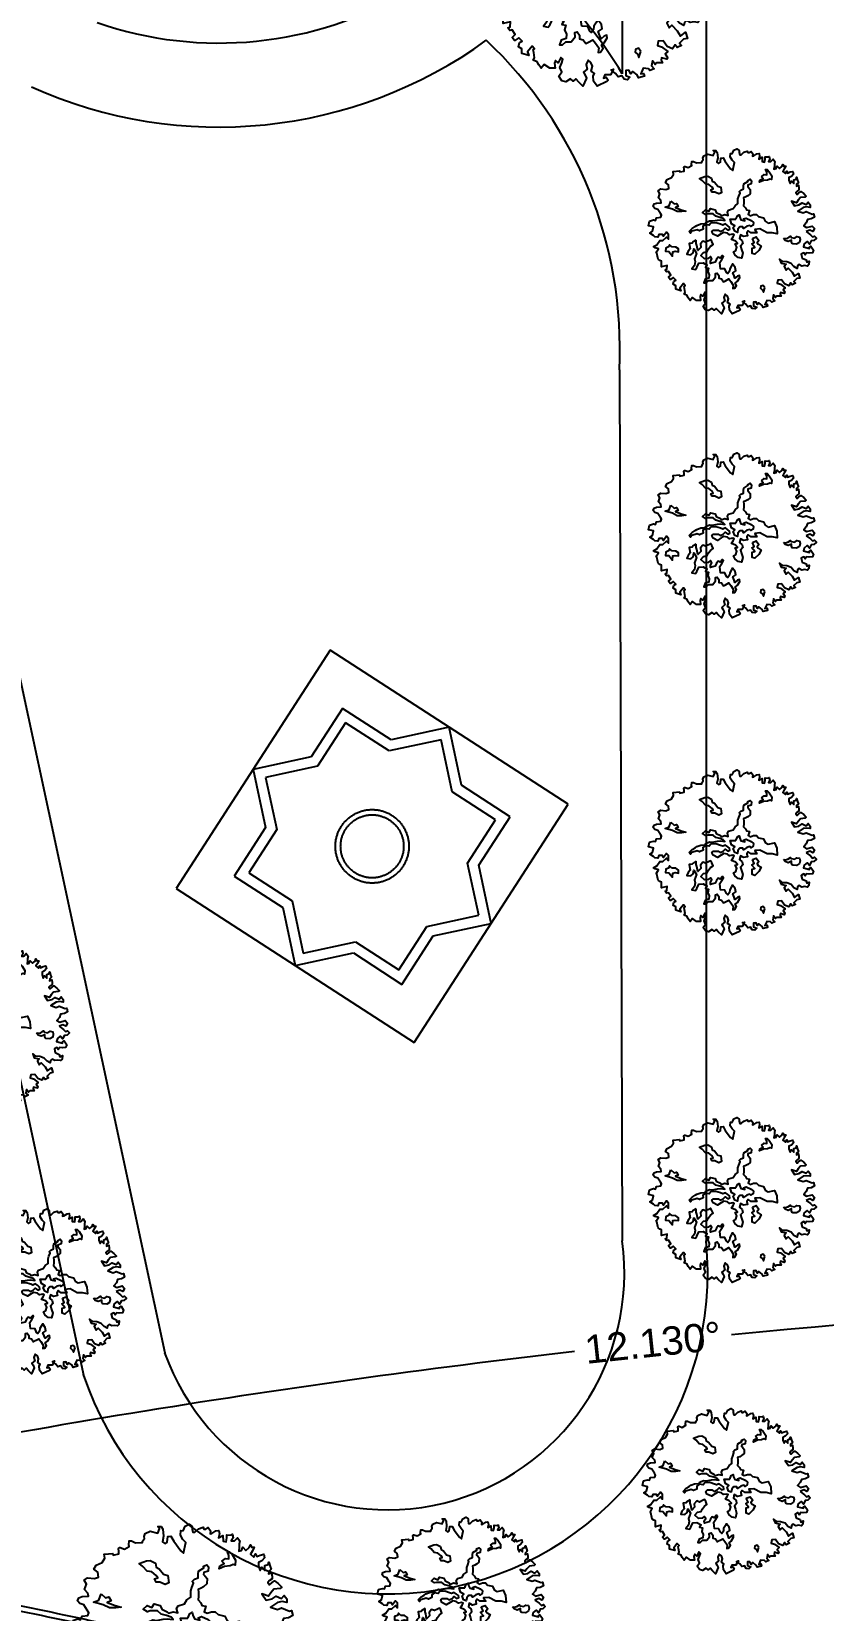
# Model space of a CAD drawing. Header units: inches. Extents: x -48022 to 80112, y -8164 to 5118.
# Drawn here: x 64486 to 65391, y 243 to 2046 of the extents above; entities that cross this region are included whole.
import ezdxf

# ---------------------------------------------------------------- set-up
doc = ezdxf.new("R2010")
doc.units = ezdxf.units.IN
doc.header["$LTSCALE"] = 10
doc.header["$PDMODE"] = 32
doc.linetypes.add('Amconstr', pattern=[9999, 9999, 0])
doc.linetypes.add('CENTER', pattern=[2, 1.25, -0.25, 0.25, -0.25])
for name, color, linetype in [('06--LINE-2', 2, 'Continuous'), ('1_DIM', 1, 'Continuous'), ('MS GATE', 1, 'Continuous'), ('ROAD CL', 251, 'CENTER'), ('roads & footpath', 161, 'Continuous'), ('trees', 109, 'Continuous')]:
    doc.layers.add(name, color=color, linetype=linetype)
doc.styles.get("Standard").update_dxf_attribs({"font": 'sanss___.ttf'})
doc.dimstyles.new('STANDARD_WS', dxfattribs={"dimscale": 180, "dimtxt": 0.18, "dimasz": 0.0625, "dimexe": 0.1875, "dimexo": 0.0625, "dimgap": 0.09375, "dimtad": 0, "dimdec": 0, "dimzin": 3, "dimdsep": 46, "dimlunit": 4, "dimtxsty": 'Standard', "dimblk": 'DOT', "dimcen": 0.09375, "dimadec": 3, "dimazin": 0, "dimtfac": 1, "dimtdec": 0, "dimtofl": 0, "dimtmove": 1, "dimatfit": 3, "dimldrblk": 'CLOSED', "dimfxl": 0, "dimfrac": 2, "dimtolj": 1, "dimtzin": 3, "dimarcsym": 0})

# ---------------------------------------------------------------- blocks, each defined once
blk = doc.blocks.new('Arpls006')
at = {"color": 0, "linetype": 'ByBlock'}
for points in [[(0.4467, -0.0098), (0.4731, -0.0295), (0.4861, -0.0419), (0.4985, -0.0367), (0.5094, -0.0492), (0.4949, -0.0632), (0.4788, -0.0653), (0.4679, -0.0865), (0.4534, -0.0705), (0.4358, -0.085), (0.4306, -0.1026), (0.4679, -0.1119), (0.4591, -0.1119), (0.4767, -0.099), (0.4928, -0.1223), (0.4861, -0.1384), (0.4664, -0.1405), (0.4503, -0.1384), (0.441, -0.1514), (0.4322, -0.1384), (0.4176, -0.1477), (0.4233, -0.1706), (0.4467, -0.1815), (0.4519, -0.196), (0.4664, -0.1887), (0.4643, -0.21), (0.4555, -0.2193), (0.4373, -0.2157), (0.4213, -0.2193), (0.4036, -0.21), (0.3948, -0.2193), (0.3927, -0.2333), (0.373, -0.223), (0.3554, -0.2032), (0.3285, -0.1939), (0.3051, -0.1923), (0.2854, -0.1778), (0.2942, -0.2012), (0.3248, -0.2084), (0.3139, -0.223), (0.3248, -0.2442), (0.3373, -0.2318), (0.3622, -0.2567), (0.3767, -0.2816), (0.4, -0.2639), (0.4088, -0.2925), (0.3912, -0.2961), (0.373, -0.3142), (0.3819, -0.3246), (0.3622, -0.334), (0.3518, -0.321), (0.3409, -0.3391), (0.316, -0.3282), (0.2979, -0.3033), (0.2745, -0.3049), (0.2709, -0.3246), (0.2906, -0.3303), (0.3196, -0.3516), (0.3067, -0.3625), (0.3176, -0.3786), (0.3139, -0.3874), (0.2906, -0.3801), (0.289, -0.391), (0.2942, -0.4035), (0.2818, -0.4035), (0.2673, -0.4035), (0.2605, -0.4107), (0.2481, -0.3946), (0.2445, -0.418), (0.2569, -0.4304), (0.2372, -0.4392), (0.2299, -0.4304), (0.2066, -0.4284), (0.1957, -0.4538), (0.2087, -0.4517), (0.2118, -0.4647), (0.1854, -0.4714), (0.1781, -0.459), (0.1584, -0.4429), (0.1496, -0.4538), (0.1402, -0.4377), (0.1262, -0.4392), (0.1262, -0.461), (0.1459, -0.4698), (0.1351, -0.4807), (0.119, -0.4787), (0.1081, -0.4626), (0.092, -0.4678), (0.0796, -0.4517), (0.0599, -0.4356), (0.0708, -0.432), (0.0563, -0.459), (0.0314, -0.459), (0.0241, -0.4735), (0.0365, -0.4698), (0.0454, -0.4823), (0.0402, -0.4896), (-0.0044, -0.5108), (-0.0205, -0.4875), (-0.0226, -0.4626), (-0.0169, -0.4517), (-0.0314, -0.4413), (-0.0262, -0.4195), (-0.0329, -0.4019), (-0.0459, -0.391), (-0.0547, -0.4107), (-0.0495, -0.432), (-0.0671, -0.4465), (-0.0599, -0.4574), (-0.0526, -0.4735), (-0.0692, -0.5108), (-0.0868, -0.4932), (-0.1014, -0.4771), (-0.1138, -0.4875), (-0.1263, -0.4771), (-0.1475, -0.4911), (-0.1657, -0.4859), (-0.1802, -0.4647), (-0.1657, -0.445), (-0.1745, -0.4252), (-0.1657, -0.4035), (-0.1605, -0.3874), (-0.1708, -0.3786), (-0.1833, -0.4035), (-0.1942, -0.3926), (-0.1999, -0.4055), (-0.1962, -0.4284), (-0.2211, -0.4284), (-0.246, -0.4107), (-0.2605, -0.4284), (-0.2714, -0.4123), (-0.2782, -0.3983), (-0.2963, -0.391), (-0.2911, -0.3801), (-0.2942, -0.3568), (-0.2963, -0.3443), (-0.2911, -0.3391), (-0.3015, -0.3267), (-0.3233, -0.3537), (-0.316, -0.3697), (-0.3482, -0.3604), (-0.3482, -0.3391), (-0.3642, -0.3303), (-0.3591, -0.3106), (-0.3466, -0.3049), (-0.3627, -0.2888), (-0.3803, -0.3013), (-0.3824, -0.3013), (-0.3928, -0.2873), (-0.3788, -0.2748), (-0.3928, -0.253), (-0.4036, -0.2551), (-0.4125, -0.2442), (-0.4021, -0.239), (-0.4, -0.2157), (-0.4342, -0.2245), (-0.4342, -0.2069), (-0.4342, -0.1887), (-0.4446, -0.1851), (-0.4555, -0.1778), (-0.4576, -0.169), (-0.4627, -0.1405), (-0.4679, -0.1368), (-0.4643, -0.1332), (-0.4539, -0.1135), (-0.4736, -0.1083), (-0.4825, -0.1011), (-0.4627, -0.0902), (-0.4446, -0.0632), (-0.427, -0.0632), (-0.4036, -0.0435), (-0.3912, -0.0564), (-0.3912, -0.0274), (-0.4036, -0.0134), (-0.4218, -0.0383), (-0.4285, -0.0274), (-0.4503, -0.0274), (-0.4576, -0.0435), (-0.4752, -0.0404), (-0.4825, -0.0331), (-0.5058, -0.0186), (-0.4897, -0.0077), (-0.4825, 0.0188), (-0.513, 0.026), (-0.5073, 0.0546), (-0.484, 0.0618), (-0.4716, 0.0582), (-0.4643, 0.0743), (-0.4379, 0.0779), (-0.4342, 0.0903), (-0.4415, 0.1012), (-0.4576, 0.1261), (-0.4752, 0.1318), (-0.4861, 0.1443), (-0.4804, 0.1588), (-0.4643, 0.164), (-0.4358, 0.1656), (-0.4379, 0.1801), (-0.4539, 0.1962), (-0.4446, 0.2211), (-0.4555, 0.2392), (-0.4394, 0.2501), (-0.4088, 0.2465), (-0.3891, 0.2532), (-0.3928, 0.275), (-0.4109, 0.289), (-0.4, 0.3072), (-0.3731, 0.3196), (-0.3606, 0.3393), (-0.3642, 0.3575), (-0.3248, 0.3611), (-0.3233, 0.3538), (-0.2963, 0.359), (-0.2963, 0.3699), (-0.2979, 0.3839), (-0.2927, 0.3876), (-0.2911, 0.3876), (-0.2714, 0.3808), (-0.2497, 0.3933), (-0.2517, 0.4), (-0.2497, 0.4182), (-0.2388, 0.4182), (-0.2211, 0.4093), (-0.189, 0.4109), (-0.189, 0.4166), (-0.1802, 0.429), (-0.1817, 0.4379), (-0.1765, 0.4524), (-0.1532, 0.4628), (-0.119, 0.4539), (-0.1102, 0.4737), (-0.119, 0.4845), (-0.1029, 0.4845), (-0.0957, 0.4721), (-0.092, 0.4394), (-0.0977, 0.4145), (-0.0868, 0.4057), (-0.076, 0.413), (-0.0723, 0.4379), (-0.0583, 0.4394), (-0.0459, 0.4166), (-0.0132, 0.3735), (-0.0008, 0.3627), (0.0096, 0.4109), (-0.0044, 0.4254), (-0.0153, 0.4451), (-0.0132, 0.4664), (-0.0029, 0.4648)], [(-0.0029, 0.4648), (0.006, 0.4861), (0.0241, 0.4949), (0.0386, 0.4845), (0.0386, 0.4721), (0.0423, 0.4576), (0.0511, 0.4576), (0.0671, 0.4737), (0.0884, 0.4809), (0.092, 0.4721), (0.1008, 0.4721), (0.1117, 0.4788), (0.1226, 0.4648), (0.1205, 0.4503), (0.1278, 0.4524), (0.1475, 0.4648), (0.1599, 0.4664), (0.1636, 0.4503), (0.1584, 0.4327), (0.1781, 0.4431), (0.1797, 0.4166), (0.1942, 0.4145), (0.1978, 0.4327), (0.1978, 0.4467), (0.2175, 0.4451), (0.2227, 0.4488), (0.2263, 0.4327), (0.2175, 0.4182), (0.2315, 0.4182), (0.246, 0.4327), (0.2569, 0.4182), (0.2533, 0.4036), (0.2533, 0.3896), (0.2512, 0.3715), (0.2642, 0.3751), (0.2709, 0.3896), (0.2839, 0.3751), (0.2999, 0.3876), (0.3051, 0.4), (0.3103, 0.3896), (0.3228, 0.3896), (0.3139, 0.3735), (0.3051, 0.3575), (0.3212, 0.3445), (0.3285, 0.359), (0.3336, 0.3466), (0.3497, 0.3538), (0.3658, 0.3575), (0.3694, 0.3414), (0.357, 0.3269), (0.3425, 0.3196), (0.3425, 0.3035), (0.3497, 0.2838), (0.357, 0.2983), (0.3715, 0.2838), (0.3715, 0.3056), (0.3855, 0.3108), (0.3891, 0.3217), (0.3948, 0.302), (0.4, 0.289), (0.3891, 0.2786), (0.3876, 0.2677), (0.4016, 0.2729), (0.4036, 0.2553), (0.4036, 0.2444), (0.3927, 0.2371), (0.3839, 0.2283), (0.3927, 0.2174), (0.4036, 0.2283), (0.4145, 0.2356), (0.4322, 0.2231), (0.4482, 0.207), (0.441, 0.2013), (0.4124, 0.1977), (0.3979, 0.1816), (0.3876, 0.1656), (0.357, 0.1764), (0.3767, 0.1479), (0.4036, 0.1531), (0.4233, 0.1656), (0.4467, 0.1552), (0.4591, 0.1692), (0.4716, 0.1531), (0.4716, 0.137), (0.4503, 0.1407), (0.4285, 0.137), (0.3964, 0.1158), (0.4285, 0.1049), (0.4467, 0.1121), (0.484, 0.0976), (0.4928, 0.0997), (0.4985, 0.0779), (0.4788, 0.0675), (0.4555, 0.0639), (0.4482, 0.0442), (0.4322, 0.026), (0.4503, 0.0151), (0.484, 0.0245), (0.4985, 0.0084), (0.4876, -0.0098), (0.47, -0.0009), (0.4467, -0.0098)]]:
    blk.add_lwpolyline(points, dxfattribs=at)
for points in [[(0.1745, 0.3251), (0.1907, 0.3379), (0.2068, 0.3361), (0.2068, 0.3523), (0.1995, 0.3681), (0.2087, 0.3681), (0.2211, 0.3556), (0.2373, 0.3306), (0.2355, 0.3075), (0.2263, 0.3108), (0.212, 0.3038), (0.187, 0.302), (0.162, 0.2913), (0.1657, 0.3038), (0.1852, 0.3145)], [(-0.1709, 0.327), (-0.153, 0.3288), (-0.1298, 0.3163), (-0.1262, 0.2983), (-0.1118, 0.2913), (-0.092, 0.2663), (-0.0725, 0.2608), (-0.0689, 0.2267), (-0.085, 0.2197), (-0.11, 0.2304), (-0.1262, 0.2304), (-0.1335, 0.2447), (-0.1192, 0.2502), (-0.1262, 0.2608), (-0.146, 0.277), (-0.1673, 0.2806), (-0.1871, 0.302), (-0.2032, 0.3145)], [(-0.3769, 0.1767), (-0.3571, 0.1587), (-0.3428, 0.1624), (-0.3321, 0.1444), (-0.3501, 0.1374), (-0.3141, 0.1231), (-0.2855, 0.1158), (-0.3105, 0.1121), (-0.3391, 0.1121), (-0.3678, 0.1264), (-0.4125, 0.1389), (-0.3876, 0.1481)], [(0.3089, -0.0507), (0.3196, -0.0525), (0.3357, -0.0491), (0.3518, -0.0382), (0.3555, -0.0455), (0.3787, -0.0491), (0.3911, -0.04), (0.4073, -0.0436), (0.4109, -0.058), (0.4073, -0.076), (0.3893, -0.0866), (0.3662, -0.0848), (0.3625, -0.083), (0.3589, -0.0741), (0.3589, -0.0616), (0.3375, -0.0705), (0.3196, -0.0635)], [(-0.3714, -0.1028), (-0.3857, -0.0903), (-0.3912, -0.1028), (-0.4089, -0.1098), (-0.4107, -0.1296), (-0.3894, -0.1314), (-0.3678, -0.1582), (-0.3659, -0.1333), (-0.3516, -0.1296), (-0.3303, -0.1333), (-0.3303, -0.1153), (-0.3483, -0.1046)], [(0.1962, -0.3515), (0.1852, -0.3372), (0.1709, -0.3426), (0.1691, -0.3551), (0.1818, -0.3658), (0.187, -0.3786)]]:
    blk.add_lwpolyline(points, close=True, dxfattribs=at)
at = {"layer": 'trees', "color": 32, "linetype": 'ByBlock'}
for points in [[(-0.2657, -0.0092), (-0.2477, 0.0103), (-0.2297, 0.021), (-0.2191, 0.0283), (-0.1959, 0.0371), (-0.1688, 0.0389), (-0.1636, 0.0463), (-0.142, 0.0569), (-0.1243, 0.0551), (-0.0939, 0.0606), (-0.0759, 0.0624), (-0.0491, 0.0588), (-0.0579, 0.0694), (-0.0795, 0.0767), (-0.1027, 0.0838), (-0.1207, 0.0981), (-0.153, 0.0981), (-0.1655, 0.0944), (-0.185, 0.1069), (-0.1673, 0.1231), (-0.1457, 0.1142), (-0.135, 0.1304), (-0.1082, 0.1231), (-0.1009, 0.1069), (-0.0759, 0.0944), (-0.0704, 0.0874), (-0.0491, 0.0944), (-0.0275, 0.0892), (-0.0329, 0.1087), (-0.0256, 0.1212), (0.003, 0.1304), (0.0137, 0.1484), (0.0317, 0.1609), (0.0317, 0.1895), (0.0368, 0.2057), (0.0441, 0.2252), (0.0387, 0.2325), (0.0493, 0.2432), (0.0655, 0.2502), (0.0655, 0.2663), (0.0673, 0.2806), (0.0923, 0.295), (0.0908, 0.3023), (0.1051, 0.3093), (0.1139, 0.3005), (0.1121, 0.2806), (0.0923, 0.2736), (0.0908, 0.2645), (0.0959, 0.2593), (0.1066, 0.2468), (0.1051, 0.2215), (0.0908, 0.209), (0.0798, 0.202), (0.0655, 0.1965), (0.0673, 0.184), (0.0673, 0.166), (0.0655, 0.1484), (0.078, 0.1356), (0.0834, 0.1231), (0.1014, 0.1197), (0.0941, 0.0944), (0.1066, 0.0874), (0.1264, 0.0944), (0.1444, 0.0944), (0.1569, 0.0819), (0.1873, 0.0749), (0.198, 0.0533), (0.216, 0.0426), (0.2534, 0.0514), (0.2678, 0.0176), (0.2714, -0.0238), (0.241, -0.0165), (0.2087, -0.0165), (0.1657, 0.0066), (0.1337, 0.0033), (0.1462, -0.0165), (0.1121, -0.0165), (0.0941, -0.004), (0.0853, -0.0165), (0.0889, -0.0345), (0.0655, -0.0397), (0.046, -0.029), (0.0405, -0.0507), (0.0566, -0.065), (0.0603, -0.0827), (0.0478, -0.0988), (0.053, -0.1186), (0.0603, -0.1418), (0.053, -0.1704), (0.0332, -0.1671), (0.0137, -0.1528), (0.0045, -0.1329), (0.0189, -0.1241), (0.0243, -0.1043), (0.0137, -0.0845), (0.028, -0.0811), (0.0155, -0.0668), (-0.008, -0.0577), (0.003, -0.0415), (0.0082, -0.029), (-0.0006, -0.0254), (-0.0204, -0.029), (-0.0329, -0.0184), (-0.0543, -0.0147), (-0.0704, -0.0238), (-0.0939, -0.0382), (-0.1207, -0.0254), (-0.1277, -0.0092), (-0.117, -0.0004), (-0.0902, -0.0004), (-0.0777, -0.0092), (-0.0579, -0.0004), (-0.0473, 0.0121), (-0.0311, -0.0004), (-0.0186, 0.0051), (-0.0204, 0.0176), (-0.0311, 0.0265), (-0.0454, 0.0371), (-0.0616, 0.0301), (-0.0741, 0.0353), (-0.1027, 0.0444), (-0.1332, 0.0426), (-0.1438, 0.0301), (-0.1655, 0.0338), (-0.1831, 0.0228), (-0.1816, 0.0051), (-0.2029, -0.004), (-0.2173, 0.0015), (-0.2495, -0.0077), (-0.2584, -0.0184)], [(0.0189, 0.0658), (0.0277, 0.0871), (0.0387, 0.0926), (0.042, 0.0783), (0.0493, 0.0621), (0.0743, 0.0566), (0.0655, 0.0673), (0.0816, 0.0728), (0.1118, 0.0585), (0.1261, 0.046), (0.1246, 0.0298), (0.1103, 0.021), (0.1048, 0.028), (0.085, 0.0228), (0.0655, 0.0085), (0.0618, 0.0191), (0.042, 0.0191), (0.0313, 0.0048), (0.0277, -0.015), (0.0115, -0.0077), (0.0027, 0.0155), (0.0134, 0.0261), (-0.008, 0.0386), (-0.0153, 0.0658)], [(-0.2227, -0.0616), (-0.2425, -0.0723), (-0.248, -0.0793), (-0.2657, -0.0811), (-0.2605, -0.1153), (-0.273, -0.1296), (-0.28, -0.1476), (-0.255, -0.1509), (-0.2407, -0.1384), (-0.2371, -0.1153), (-0.2209, -0.1421), (-0.2337, -0.1744), (-0.23, -0.1924), (-0.2337, -0.2155), (-0.2495, -0.2354), (-0.2282, -0.2405), (-0.2194, -0.228), (-0.2066, -0.2012), (-0.1816, -0.1994), (-0.1566, -0.2137), (-0.1655, -0.228), (-0.1478, -0.2317), (-0.153, -0.253), (-0.1441, -0.2728), (-0.146, -0.2927), (-0.1691, -0.2997), (-0.1764, -0.3213), (-0.1621, -0.3213), (-0.1478, -0.307), (-0.1225, -0.307), (-0.1048, -0.2853), (-0.1064, -0.2655), (-0.0957, -0.2622), (-0.085, -0.2765), (-0.085, -0.2942), (-0.0689, -0.2978), (-0.0564, -0.3158), (-0.0439, -0.3085), (-0.0241, -0.2978), (-0.0116, -0.314), (0.0027, -0.3356), (0.0009, -0.357), (0.0115, -0.3551), (0.0225, -0.3372), (0.0152, -0.3228), (0.0277, -0.3122), (0.042, -0.289), (0.0402, -0.2765), (0.0277, -0.2817), (0.0134, -0.2942), (0.0082, -0.2799), (0.0009, -0.2603), (0.0189, -0.2479), (0.0152, -0.228), (-0.0009, -0.2067), (-0.008, -0.2174), (-0.0189, -0.2354), (-0.0204, -0.2512), (-0.0296, -0.2655), (-0.0384, -0.2585), (-0.0476, -0.2369), (-0.0744, -0.2354), (-0.0777, -0.2192), (-0.0795, -0.1976), (-0.0671, -0.1796), (-0.0564, -0.1619), (-0.0619, -0.1546), (-0.0777, -0.1707), (-0.0887, -0.1653), (-0.0994, -0.1781), (-0.1082, -0.1957), (-0.135, -0.203), (-0.1368, -0.1887), (-0.128, -0.1744), (-0.1368, -0.1619), (-0.1493, -0.1726), (-0.1728, -0.1744), (-0.1941, -0.1546), (-0.178, -0.1366), (-0.1566, -0.1314), (-0.1478, -0.1153), (-0.135, -0.0991), (-0.1207, -0.0885), (-0.128, -0.0705), (-0.135, -0.058), (-0.1478, -0.065), (-0.1655, -0.0741), (-0.1834, -0.0668), (-0.1978, -0.0848), (-0.1959, -0.1064), (-0.2139, -0.1241), (-0.2194, -0.0936), (-0.2227, -0.0811)], [(0.1191, -0.0507), (0.1422, -0.0418), (0.1584, -0.0635), (0.1477, -0.0778), (0.1547, -0.0866), (0.1727, -0.0973), (0.1584, -0.1241), (0.1352, -0.1476), (0.1173, -0.1421), (0.1173, -0.1098), (0.1334, -0.1064), (0.1154, -0.0848), (0.1298, -0.076)]]:
    blk.add_lwpolyline(points, close=True, dxfattribs=at)
blk = doc.blocks.new('_Dot')
at = {"color": 0, "linetype": 'ByBlock', "lineweight": -2}
blk.add_line((-0.5, 0), (-1, 0), dxfattribs=at)
at = {"color": 0, "linetype": 'ByBlock', "const_width": 0.5}
blk.add_lwpolyline([(-0.25, 0, 1), (0.25, 0, 1)], format="xyb", close=True, dxfattribs=at)
blk = doc.blocks.new('*D201')
at = {"layer": '1_DIM', "color": 0, "lineweight": -2, "transparency": 16777216}
blk.add_line((66319.1, -277.3), (66319.1, 641.7), dxfattribs=at)
for start, end in [(90.06064, 95.57841), (96.55208, 102.06985)]:
    blk.add_arc((66319.1, -10021.9), 10629.8, start, end, dxfattribs=at)
at = {"layer": 'Defpoints', "color": 0, "transparency": 16777216}
for p in [(63731.8, 2015.9), (65569.6, 581.5), (64150.7, 66.9), (66319.1, -288.5), (66319.1, -1080.5)]:
    blk.add_point(p, dxfattribs=at)
at = {"layer": '1_DIM', "color": 0, "lineweight": -2, "transparency": 16777216, "xscale": 11.25, "yscale": 11.25, "zscale": 11.25}
for p, rotation in [((66319.1, 608), 0.03031924790928877), ((64085.4, 370.6), 192.1001664814439)]:
    blk.add_blockref('_Dot', p, dxfattribs=dict(at, rotation=rotation))
at = {"layer": '1_DIM', "color": 0, "transparency": 16777216, "insert": (65196, 548.5), "char_height": 32.4, "attachment_point": 5, "rotation": 6.0652}
blk.add_mtext('\\A1;12.130°', dxfattribs=at)
blk = doc.blocks.new('_Closed')
at = {"color": 0, "linetype": 'ByBlock', "lineweight": -2}
for p, q in [((-1, 0.17), (0, 0)), ((-1, 0.17), (-1, -0.17)), ((0, 0), (-1, -0.17)), ((0, 0), (-1, 0))]:
    blk.add_line(p, q, dxfattribs=at)

msp = doc.modelspace()

# ---------------------------------------------------------------- linework, layer by layer
at = {"layer": '06--LINE-2', "lineweight": -3}
for p, q in [((64093.9, 2610.6), (64545.4, 509.9)), ((65157.6, 1660), (65160.8, 664.9)), ((64404.3, 1623.3), (64637.8, 537))]:
    msp.add_line(p, q, dxfattribs=at)
for points in [[(65256.8, 2744.2), (65256.8, 664.9)], [(65160.8, 2215.3), (65160.8, 1998.1)]]:
    msp.add_lwpolyline(points, dxfattribs=at)
at = {"layer": '06--LINE-2', "linetype": 'Amconstr', "lineweight": 25}
msp.add_lwpolyline([(64826.9, 1339.5), (64651.1, 1067.4), (64923.2, 891.6), (65099, 1163.7)], close=True, dxfattribs=at)
msp.add_lwpolyline([(64826.9, 1339.5), (64651.1, 1067.4), (64923.2, 891.6), (65099, 1163.7)], close=True, dxfattribs=at)
at = {"layer": '06--LINE-2', "lineweight": -3}
for centre, radius, start, end in [((64699.7, 2458.5), 425.3, 250.94, 300.7263), ((64770.4, 1766.2), 454.1, 30.714, 47.328), ((64699.7, 2458.5), 521.3, 245.7488, 305.9174), ((64675.6, 1684.1), 482.6, 357.1426, 46.8772), ((64892.3, 628), 366.3, 198.3951, 5.7755), ((64892.6, 628.4), 270.7, 199.7299, 7.7351)]:
    msp.add_arc(centre, radius, start, end, dxfattribs=at)
at = {"layer": 'MS GATE', "linetype": 'Amconstr', "lineweight": 25}
for points in [[(64963, 1251.6), (64896.6, 1237.4), (64841.2, 1273.2), (64805.3, 1217.7), (64739, 1203.5), (64753.2, 1137.1)], [(64753.2, 1137.1), (64717.4, 1081.7), (64772.9, 1045.9), (64787.1, 979.5), (64853.5, 993.8), (64908.9, 957.9), (64944.7, 1013.4), (65011.1, 1027.6), (64996.8, 1094), (65032.7, 1149.4), (64977.2, 1185.3), (64963, 1251.6)], [(64966.5, 1177.9), (64953.8, 1237.4), (64894.3, 1224.6), (64844.7, 1256.6), (64812.7, 1207.1), (64753.2, 1194.3), (64766, 1134.8)], [(64937.4, 1024.1), (64996.9, 1036.8), (64984.1, 1096.3), (65016.1, 1145.9), (64966.5, 1177.9)], [(64766, 1134.8), (64734, 1085.2), (64783.5, 1053.2)], [(64783.5, 1053.2), (64796.3, 993.7), (64855.8, 1006.5)], [(64855.8, 1006.5), (64905.4, 974.5), (64937.4, 1024.1)]]:
    msp.add_lwpolyline(points, dxfattribs=at)
for radius in [42, 36]:
    msp.add_circle((64875, 1115.6), radius, dxfattribs=at)
at = {"layer": 'ROAD CL', "color": 1, "ltscale": 5}
for points in [[(68746.2, 3597.4), (67790.3, -328.9, -0.345872), (67452.2, -594.5), (67063.9, -594.5, -0.265797), (66763.9, -423, 0.401109), (66077.8, -228.5, -0.200782), (65810.2, -252.7, 0.02301), (64627.8, 61.7, 0.126482), (55518, -265.1)], [(55517.7, -440.4, -0.127208), (64593.7, -102.8, -0.187226), (65700.2, -781.4, 0.079949), (66064.7, -1133.4, -0.270065), (66247.1, -1446.6), (66247.1, -1896.1)]]:
    msp.add_lwpolyline(points, format="xyb", dxfattribs=at)
at = {"layer": 'roads & footpath'}
for points in [[(56078.5, 46, -0.086639), (62399.1, 558.6, 0.506158), (62568.1, 749.1), (62123, 2819.8, -1), (63096.8, 3029.1), (63639.6, 503.5, 0.307294), (63767.9, 380.8, -0.000207), (63783, 378.3), (63521.2, 1596.3), (63424.2, 1575.4), (63347.3, 1933.3), (64019.2, 2077.7), (64409.6, 261.3, -0.003337), (64650.6, 210.3, -0.016564), (65835.5, -90.3, 0.206371)], [(56080.2, 40.2, -0.086636), (62398.6, 552.6, 0.506158), (62573.9, 750.4), (62128.9, 2821.1, -1), (63090.9, 3027.8), (63633.8, 502.2, 0.307294), (63766.9, 374.9, -0.000327), (63790.7, 370.9), (63525.8, 1603.4), (63428.8, 1582.6), (63354.5, 1928.7), (64014.6, 2070.5), (64404.6, 256.2, -0.00339), (64649.3, 204.4, -0.016564), (65833.9, -96, 0.206371)], [(56097.1, -17.4, -0.086611), (62393.1, 492.9, 0.506158), (62632.6, 763), (62187.5, 2833.7, -1), (63032.2, 3015.2), (63575.1, 489.6, 0.307294), (63757, 315.8, -0.012179), (64636.5, 145.8, -0.016564), (65817.2, -153.7, 0.206371)], [(56098.8, -23.1, -0.086608), (62392.5, 486.9, 0.506158), (62638.5, 764.3), (62193.4, 2834.9, -1), (63026.4, 3014), (63569.2, 488.3, 0.307294), (63756, 309.8, -0.012179), (64635.2, 139.9, -0.016564), (65815.5, -159.4, 0.206371)]]:
    msp.add_lwpolyline(points, format="xyb", dxfattribs=at)

# ---------------------------------------------------------------- block references
at = {"layer": 'trees'}
for p, xscale, yscale, zscale in [((65133.3, 2111.5), 250, 250, 250), ((65287.3, 1819.6), 187.5, 187.5, 187.5), ((65287.3, 1472.3), 187.5, 187.5, 187.5), ((65287.3, 1110.1), 187.5, 187.5, 187.5), ((64433.4, 911.9), 187.5, 187.5, 187.5), ((65287.3, 713), 187.5, 187.5, 187.5), ((64498.5, 608.8), 187.5, 187.5, 187.5), ((65280.4, 380.5), 187.5, 187.5, 187.5), ((64977.4, 256.4), 187.5, 187.5, 187.5), ((64659.6, 217.6), 250, 250, 250)]:
    msp.add_blockref('Arpls006', p, dxfattribs=dict(at, xscale=xscale, yscale=yscale, zscale=zscale))

# ---------------------------------------------------------------- dimensions: what is measured, and where the dimension line sits
at = {"layer": '1_DIM'}
dim = msp.add_angular_dim_2l(base=(65569.6, 581.5), line1=((64150.7, 66.9), (63731.8, 2015.9)), line2=((66319.1, -1080.5), (66319.1, -288.5)), dimstyle='STANDARD_WS', dxfattribs=at)
dim.commit()
dim.dimension.update_dxf_attribs({"geometry": '*D201', "text_midpoint": (65196, 548.5)})

doc.saveas('drawing.dxf')
